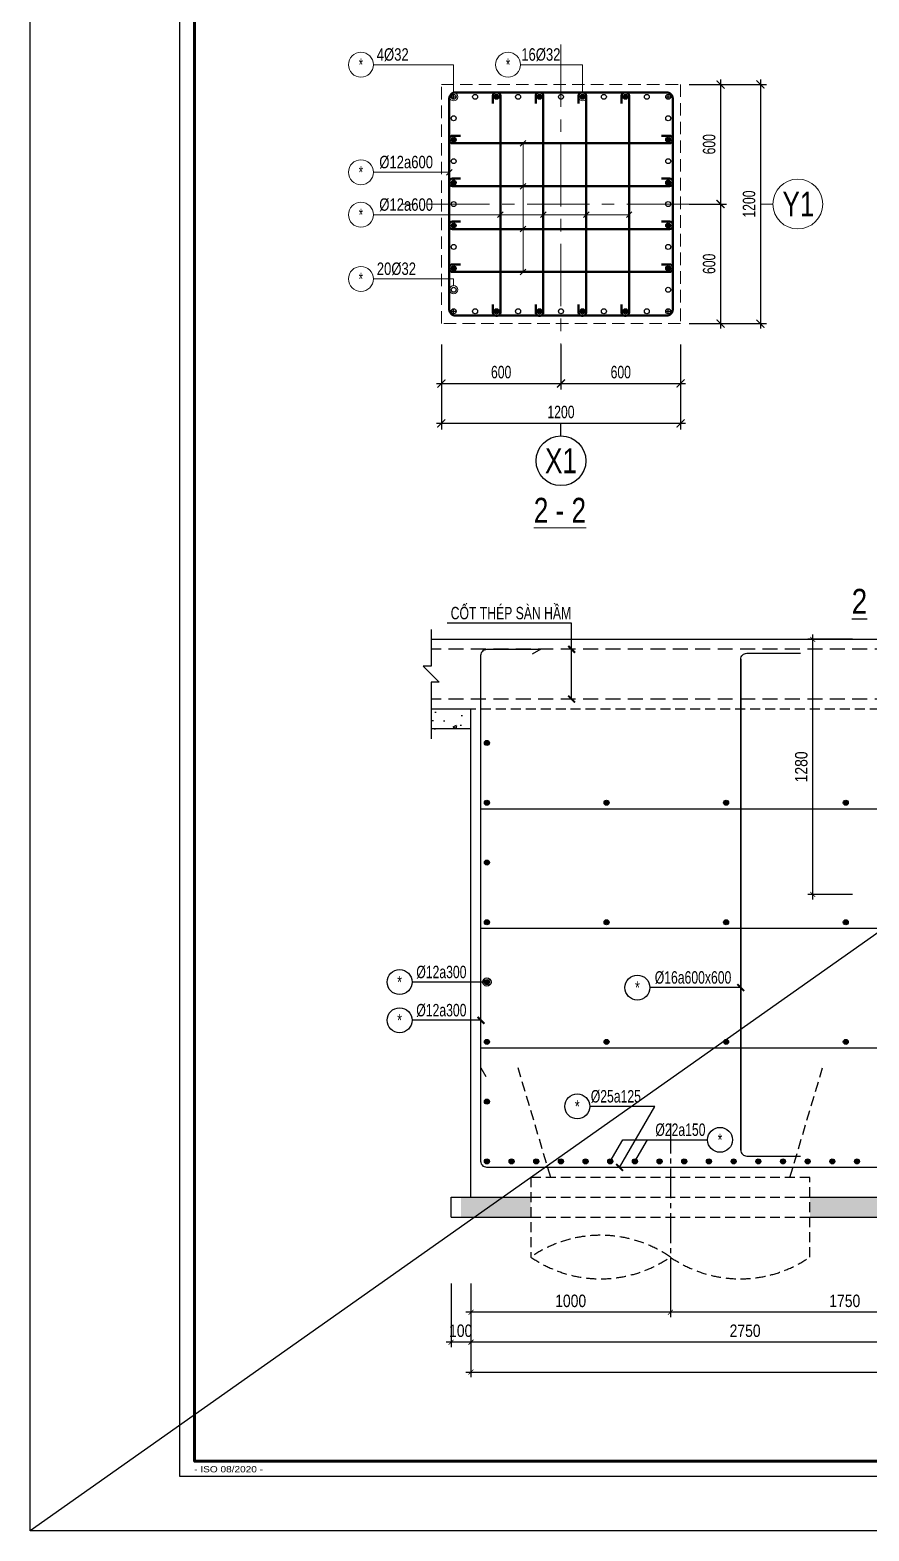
# Model space of a CAD drawing. Extents: x 71 to 2424299, y -14 to 1061502.
# Drawn here: x 1109180 to 1113387, y 521457 to 528990 of the extents above; entities that cross this region are included whole.
import ezdxf
from ezdxf.enums import TextEntityAlignment as Align

# ---------------------------------------------------------------- set-up
doc = ezdxf.new("R2010")
doc.units = 0
doc.header["$LTSCALE"] = 1000
doc.header["$MEASUREMENT"] = 0
doc.header["$PDMODE"] = 3
for name, pattern in [('CENTER', [2, 1.25, -0.25, 0.25, -0.25]), ('CENTER2', [1.125, 0.75, -0.125, 0.125, -0.125]), ('HIDDEN', [0.375, 0.25, -0.125])]:
    doc.linetypes.add(name, pattern=pattern)
doc.layers.get('0').update_dxf_attribs({"linetype": 'CONTINUOUS'})
doc.layers.get('Defpoints').update_dxf_attribs({"linetype": 'CONTINUOUS'})
for name, color, linetype in [('CDC -TEXT KHUNG', 7, 'CONTINUOUS'), ('CDC-KHUNGTEN', 7, 'CONTINUOUS'), ('CDC.01.AXIS', 160, 'CENTER2'), ('CDC.02.DIM', 1, 'CONTINUOUS'), ('CDC.03.BORDER', 3, 'CONTINUOUS'), ('CDC.04.HIDDEN', 8, 'HIDDEN'), ('CDC.05.STEEL', 4, 'CONTINUOUS'), ('CDC.06.TEXT', 2, 'CONTINUOUS'), ('CDC.10.HATCH', 9, 'CONTINUOUS'), ('CDC.11.NOTE', 8, 'CONTINUOUS'), ('CDC.12.PILE', 7, 'CONTINUOUS'), ('CDC.14.STEELNUM', 9, 'CONTINUOUS'), ('KCS_STEEL_SNODE', 6, 'CONTINUOUS'), ('STEEL_NODE', 6, 'CONTINUOUS')]:
    doc.layers.add(name, color=color, linetype=linetype)
for name, color, linetype, lineweight in [('CDC_01.AXIS', 160, 'CENTER2', 13), ('CDC_02.DIM', 1, 'CONTINUOUS', 18), ('CDC_04.HIDDEN', 8, 'HIDDEN', 15), ('CDC_05.STEEL', 4, 'CONTINUOUS', 50), ('CDC_06.TEXT', 2, 'CONTINUOUS', 18), ('CDC_11.NOTE', 8, 'CONTINUOUS', 18), ('CDC_14.STEELNUM', 9, 'CONTINUOUS', 18)]:
    doc.layers.add(name, color=color, linetype=linetype, lineweight=lineweight)
doc.layers.add('KCS_Plotter', color=11, linetype='CONTINUOUS', plot=False)
doc.styles.add('ARIAL', font='arial.ttf', dxfattribs={"width": 0.8})
doc.styles.add('BIGTEXT', font='arial.ttf', dxfattribs={"width": 0.8})
doc.styles.add('KC_BIGTEXT', font='arial.ttf', dxfattribs={"width": 0.7})
doc.styles.add('KC_SMTEXT', font='arial.ttf', dxfattribs={"width": 0.7})
doc.styles.add('KCS_BIGTEXT', font='arial.ttf', dxfattribs={"width": 0.75})
doc.styles.add('KCS_SMTEXT', font='arial.ttf', dxfattribs={"width": 0.7})
doc.styles.add('KT CDC', font='arial.ttf', dxfattribs={"width": 0.85, "height": 200})
doc.dimstyles.new('25', dxfattribs={"dimscale": 25, "dimtxt": 2.5, "dimasz": 1, "dimexe": 1, "dimexo": 0, "dimgap": 1, "dimtad": 1, "dimdec": 0, "dimdsep": 46, "dimtxsty": 'ARIAL', "dimblk": 'ARCHTICK', "dimcen": 1, "dimdle": 1, "dimclrd": 256, "dimclre": 256, "dimclrt": 2, "dimadec": 0, "dimazin": 0, "dimtfac": 0.00072, "dimtdec": 0, "dimtix": 1, "dimtmove": 2, "dimatfit": 3, "dimldrblk": 'ARCHTICK', "dimfxl": 1, "dimtolj": 1, "dimarcsym": 0})
doc.dimstyles.new('KCS_DIM25', dxfattribs={"dimscale": 25, "dimtxt": 2.5, "dimasz": 1.6, "dimexe": 1.2, "dimexo": 0, "dimgap": 1, "dimtad": 1, "dimdec": 0, "dimzin": 0, "dimdsep": 46, "dimtxsty": 'KCS_SMTEXT', "dimblk": 'ARCHTICK', "dimcen": 0, "dimdle": 1, "dimclrd": 256, "dimclre": 256, "dimclrt": 2, "dimadec": 0, "dimazin": 0, "dimtfac": 1, "dimtdec": 0, "dimtix": 1, "dimtmove": 2, "dimatfit": 3, "dimfxl": 1, "dimtolj": 1, "dimtzin": 0, "dimarcsym": 0})

# ---------------------------------------------------------------- blocks, each defined once
blk = doc.blocks.new('_ArchTick')
at = {"color": 0, "linetype": 'ByBlock', "const_width": 0.15}
blk.add_lwpolyline([(-0.5, -0.5), (0.5, 0.5)], dxfattribs=at)
blk = doc.blocks.new('*D113')
at = {"layer": 'CDC.02.DIM', "lineweight": -2, "transparency": 16777216}
for p, q in [((1111391.2, 522699.5), (1111391.2, 522379.7)), ((1114141.2, 522699.5), (1114141.2, 522379.7)), ((1114166.2, 522404.7), (1111366.2, 522404.7))]:
    blk.add_line(p, q, dxfattribs=at)
at = {"layer": 'Defpoints', "color": 0, "transparency": 16777216}
for p in [(1111391.2, 522699.5), (1114141.2, 522699.5), (1111391.2, 522404.7)]:
    blk.add_point(p, dxfattribs=at)
at = {"layer": 'CDC.02.DIM', "lineweight": -2, "transparency": 16777216, "xscale": 25, "yscale": 25, "zscale": 25, "rotation": 180}
blk.add_blockref('_ArchTick', (1111391.2, 522404.7), dxfattribs=at)
at = {"layer": 'CDC.02.DIM', "lineweight": -2, "transparency": 16777216, "xscale": 25, "yscale": 25, "zscale": 25}
blk.add_blockref('_ArchTick', (1114141.2, 522404.7), dxfattribs=at)
at = {"layer": 'CDC.02.DIM', "color": 2, "transparency": 16777216, "insert": (1112766.2, 522461.6), "char_height": 62.5, "attachment_point": 5, "style": 'ARIAL'}
blk.add_mtext('\\A1;2750', dxfattribs=at)
blk = doc.blocks.new('*D114')
at = {"layer": 'CDC.02.DIM', "lineweight": -2, "transparency": 16777216}
for p, q in [((1111291.2, 522699.5), (1111291.2, 522379.7)), ((1111391.2, 522699.5), (1111391.2, 522379.7)), ((1111416.2, 522404.7), (1111266.2, 522404.7))]:
    blk.add_line(p, q, dxfattribs=at)
at = {"layer": 'Defpoints', "color": 0, "transparency": 16777216}
for p in [(1111291.2, 522699.5), (1111391.2, 522699.5), (1111291.2, 522404.7)]:
    blk.add_point(p, dxfattribs=at)
at = {"layer": 'CDC.02.DIM', "lineweight": -2, "transparency": 16777216, "xscale": 25, "yscale": 25, "zscale": 25, "rotation": 180}
blk.add_blockref('_ArchTick', (1111291.2, 522404.7), dxfattribs=at)
at = {"layer": 'CDC.02.DIM', "lineweight": -2, "transparency": 16777216, "xscale": 25, "yscale": 25, "zscale": 25}
blk.add_blockref('_ArchTick', (1111391.2, 522404.7), dxfattribs=at)
at = {"layer": 'CDC.02.DIM', "color": 2, "transparency": 16777216, "insert": (1111339.7, 522461.6), "char_height": 62.5, "attachment_point": 5, "style": 'ARIAL'}
blk.add_mtext('\\A1;100', dxfattribs=at)
blk = doc.blocks.new('*D117')
at = {"layer": 'CDC.02.DIM', "lineweight": -2, "transparency": 16777216}
for p, q in [((1111391.2, 522699.5), (1111391.2, 522229.7)), ((1116891.2, 522699.5), (1116891.2, 522229.7)), ((1111366.2, 522254.7), (1116916.2, 522254.7))]:
    blk.add_line(p, q, dxfattribs=at)
at = {"layer": 'Defpoints', "color": 0, "transparency": 16777216}
for p in [(1111391.2, 522699.5), (1116891.2, 522699.5), (1116891.2, 522254.7)]:
    blk.add_point(p, dxfattribs=at)
at = {"layer": 'CDC.02.DIM', "lineweight": -2, "transparency": 16777216, "xscale": 25, "yscale": 25, "zscale": 25, "rotation": 180}
blk.add_blockref('_ArchTick', (1111391.2, 522254.7), dxfattribs=at)
at = {"layer": 'CDC.02.DIM', "lineweight": -2, "transparency": 16777216, "xscale": 25, "yscale": 25, "zscale": 25}
blk.add_blockref('_ArchTick', (1116891.2, 522254.7), dxfattribs=at)
at = {"layer": 'CDC.02.DIM', "color": 2, "transparency": 16777216, "insert": (1114141.2, 522311.6), "char_height": 62.5, "attachment_point": 5, "style": 'ARIAL'}
blk.add_mtext('\\A1;5500', dxfattribs=at)
blk = doc.blocks.new('*D118')
at = {"layer": 'CDC.02.DIM', "lineweight": -2, "transparency": 16777216}
for p, q in [((1112391.2, 522699.5), (1112391.2, 522529.7)), ((1114141.2, 522699.5), (1114141.2, 522529.7)), ((1114166.2, 522554.7), (1112366.2, 522554.7))]:
    blk.add_line(p, q, dxfattribs=at)
at = {"layer": 'Defpoints', "color": 0, "transparency": 16777216}
for p in [(1112391.2, 522699.5), (1114141.2, 522699.5), (1112391.2, 522554.7)]:
    blk.add_point(p, dxfattribs=at)
at = {"layer": 'CDC.02.DIM', "lineweight": -2, "transparency": 16777216, "xscale": 25, "yscale": 25, "zscale": 25, "rotation": 180}
blk.add_blockref('_ArchTick', (1112391.2, 522554.7), dxfattribs=at)
at = {"layer": 'CDC.02.DIM', "lineweight": -2, "transparency": 16777216, "xscale": 25, "yscale": 25, "zscale": 25}
blk.add_blockref('_ArchTick', (1114141.2, 522554.7), dxfattribs=at)
at = {"layer": 'CDC.02.DIM', "color": 2, "transparency": 16777216, "insert": (1113266.2, 522611.6), "char_height": 62.5, "attachment_point": 5, "style": 'ARIAL'}
blk.add_mtext('\\A1;1750', dxfattribs=at)
blk = doc.blocks.new('C1400T')
at = {"layer": 'CDC.01.AXIS', "ltscale": 0.2}
blk.add_line((0, 270.1), (0, -574.3), dxfattribs=at)
at = {"layer": 'CDC.04.HIDDEN', "ltscale": 0.2}
for p, q in [((-600, 0), (-763.4, 550)), ((600, 0), (763.4, 550))]:
    blk.add_line(p, q, dxfattribs=at)
blk.add_lwpolyline([(700, -400), (700, 0), (-700, 0), (-700, -400)], dxfattribs=at)
blk.add_lwpolyline([(700, -400, -0.311974), (0, -400, 0.311974), (-700, -400, 0.311974), (0, -400, 0.36397)], format="xyb", dxfattribs=at)
blk = doc.blocks.new('*D189')
at = {"layer": 'CDC.02.DIM', "lineweight": -2, "transparency": 16777216}
for p, q in [((1113305.2, 525931.8), (1113080.2, 525931.8)), ((1113105.2, 524626.8), (1113105.2, 525956.8)), ((1113305.2, 524651.8), (1113080.2, 524651.8))]:
    blk.add_line(p, q, dxfattribs=at)
at = {"layer": 'Defpoints', "color": 0, "transparency": 16777216}
for p in [(1113105.2, 525931.8), (1113305.2, 525931.8), (1113305.2, 524651.8)]:
    blk.add_point(p, dxfattribs=at)
at = {"layer": 'CDC.02.DIM', "lineweight": -2, "transparency": 16777216, "xscale": 25, "yscale": 25, "zscale": 25}
for p, rotation in [((1113105.2, 525931.8), 90), ((1113105.2, 524651.8), 270)]:
    blk.add_blockref('_ArchTick', p, dxfattribs=dict(at, rotation=rotation))
at = {"layer": 'CDC.02.DIM', "color": 2, "transparency": 16777216, "insert": (1113048.2, 525291.8), "char_height": 62.5, "attachment_point": 5, "rotation": 90, "style": 'ARIAL'}
blk.add_mtext('\\A1;1280', dxfattribs=at)
blk = doc.blocks.new('*D217')
at = {"layer": 'CDC.02.DIM', "lineweight": -2, "transparency": 16777216}
for p, q in [((1111391.2, 522699.5), (1111391.2, 522529.7)), ((1112391.2, 522699.5), (1112391.2, 522529.7)), ((1112416.2, 522554.7), (1111366.2, 522554.7))]:
    blk.add_line(p, q, dxfattribs=at)
at = {"layer": 'Defpoints', "color": 0, "transparency": 16777216}
for p in [(1111391.2, 522699.5), (1112391.2, 522699.5), (1111391.2, 522554.7)]:
    blk.add_point(p, dxfattribs=at)
at = {"layer": 'CDC.02.DIM', "lineweight": -2, "transparency": 16777216, "xscale": 25, "yscale": 25, "zscale": 25, "rotation": 180}
blk.add_blockref('_ArchTick', (1111391.2, 522554.7), dxfattribs=at)
at = {"layer": 'CDC.02.DIM', "lineweight": -2, "transparency": 16777216, "xscale": 25, "yscale": 25, "zscale": 25}
blk.add_blockref('_ArchTick', (1112391.2, 522554.7), dxfattribs=at)
at = {"layer": 'CDC.02.DIM', "color": 2, "transparency": 16777216, "insert": (1111891.2, 522611.6), "char_height": 62.5, "attachment_point": 5, "style": 'ARIAL'}
blk.add_mtext('\\A1;1000', dxfattribs=at)
blk = doc.blocks.new('*D2106')
at = {"layer": 'CDC_02.DIM', "color": 1, "lineweight": -2, "transparency": 16777216}
for p, q in [((1112484.9, 528716.2), (1112673, 528716.2)), ((1112643, 528741.2), (1112643, 528091.2)), ((1112484.9, 528116.2), (1112673, 528116.2))]:
    blk.add_line(p, q, dxfattribs=at)
at = {"layer": 'Defpoints', "color": 0, "transparency": 16777216}
for p in [(1112484.9, 528716.2), (1112484.9, 528116.2), (1112643, 528116.2)]:
    blk.add_point(p, dxfattribs=at)
at = {"layer": 'CDC_02.DIM', "color": 1, "lineweight": -2, "transparency": 16777216, "xscale": 40, "yscale": 40, "zscale": 40}
for p, rotation in [((1112643, 528716.2), 90), ((1112643, 528116.2), 270)]:
    blk.add_blockref('_ArchTick', p, dxfattribs=dict(at, rotation=rotation))
at = {"layer": 'CDC_02.DIM', "color": 2, "transparency": 16777216, "insert": (1112586.1, 528416.2), "char_height": 62.5, "attachment_point": 5, "rotation": 90, "style": 'KCS_SMTEXT'}
blk.add_mtext('\\A1;600', dxfattribs=at)
blk = doc.blocks.new('*D2107')
at = {"layer": 'CDC_02.DIM', "color": 1, "lineweight": -2, "transparency": 16777216}
for p, q in [((1112484.9, 528716.2), (1112873, 528716.2)), ((1112843, 528741.2), (1112843, 527491.2)), ((1112484.9, 527516.2), (1112873, 527516.2))]:
    blk.add_line(p, q, dxfattribs=at)
at = {"layer": 'Defpoints', "color": 0, "transparency": 16777216}
for p in [(1112484.9, 528716.2), (1112484.9, 527516.2), (1112843, 527516.2)]:
    blk.add_point(p, dxfattribs=at)
at = {"layer": 'CDC_02.DIM', "color": 1, "lineweight": -2, "transparency": 16777216, "xscale": 40, "yscale": 40, "zscale": 40}
for p, rotation in [((1112843, 528716.2), 90), ((1112843, 527516.2), 270)]:
    blk.add_blockref('_ArchTick', p, dxfattribs=dict(at, rotation=rotation))
at = {"layer": 'CDC_02.DIM', "color": 2, "transparency": 16777216, "insert": (1112786.1, 528116.2), "char_height": 62.5, "attachment_point": 5, "rotation": 90, "style": 'KCS_SMTEXT'}
blk.add_mtext('\\A1;1200', dxfattribs=at)
blk = doc.blocks.new('*D2108')
at = {"layer": 'CDC_02.DIM', "color": 1, "lineweight": -2, "transparency": 16777216}
for p, q in [((1112484.9, 528116.2), (1112673, 528116.2)), ((1112643, 528141.2), (1112643, 527491.2)), ((1112484.9, 527516.2), (1112673, 527516.2))]:
    blk.add_line(p, q, dxfattribs=at)
at = {"layer": 'Defpoints', "color": 0, "transparency": 16777216}
for p in [(1112484.9, 528116.2), (1112484.9, 527516.2), (1112643, 527516.2)]:
    blk.add_point(p, dxfattribs=at)
at = {"layer": 'CDC_02.DIM', "color": 1, "lineweight": -2, "transparency": 16777216, "xscale": 40, "yscale": 40, "zscale": 40}
for p, rotation in [((1112643, 528116.2), 90), ((1112643, 527516.2), 270)]:
    blk.add_blockref('_ArchTick', p, dxfattribs=dict(at, rotation=rotation))
at = {"layer": 'CDC_02.DIM', "color": 2, "transparency": 16777216, "insert": (1112586.1, 527816.2), "char_height": 62.5, "attachment_point": 5, "rotation": 90, "style": 'KCS_SMTEXT'}
blk.add_mtext('\\A1;600', dxfattribs=at)
blk = doc.blocks.new('*D2109')
at = {"layer": 'CDC_02.DIM', "color": 1, "lineweight": -2, "transparency": 16777216}
for p, q in [((1111242.6, 527411.9), (1111242.6, 527185.5)), ((1111842.6, 527411.9), (1111842.6, 527185.5)), ((1111217.6, 527215.5), (1111867.6, 527215.5))]:
    blk.add_line(p, q, dxfattribs=at)
at = {"layer": 'Defpoints', "color": 0, "transparency": 16777216}
for p in [(1111242.6, 527411.9), (1111842.6, 527411.9), (1111842.6, 527215.5)]:
    blk.add_point(p, dxfattribs=at)
at = {"layer": 'CDC_02.DIM', "color": 1, "lineweight": -2, "transparency": 16777216, "xscale": 40, "yscale": 40, "zscale": 40, "rotation": 180}
blk.add_blockref('_ArchTick', (1111242.6, 527215.5), dxfattribs=at)
at = {"layer": 'CDC_02.DIM', "color": 1, "lineweight": -2, "transparency": 16777216, "xscale": 40, "yscale": 40, "zscale": 40}
blk.add_blockref('_ArchTick', (1111842.6, 527215.5), dxfattribs=at)
at = {"layer": 'CDC_02.DIM', "color": 2, "transparency": 16777216, "insert": (1111542.6, 527272.4), "char_height": 62.5, "attachment_point": 5, "style": 'KCS_SMTEXT'}
blk.add_mtext('\\A1;600', dxfattribs=at)
blk = doc.blocks.new('*D2110')
at = {"layer": 'CDC_02.DIM', "color": 1, "lineweight": -2, "transparency": 16777216}
for p, q in [((1111242.6, 527411.9), (1111242.6, 526985.5)), ((1112442.6, 527411.9), (1112442.6, 526985.5)), ((1112467.6, 527015.5), (1111217.6, 527015.5))]:
    blk.add_line(p, q, dxfattribs=at)
at = {"layer": 'Defpoints', "color": 0, "transparency": 16777216}
for p in [(1111242.6, 527411.9), (1112442.6, 527411.9), (1111242.6, 527015.5)]:
    blk.add_point(p, dxfattribs=at)
at = {"layer": 'CDC_02.DIM', "color": 1, "lineweight": -2, "transparency": 16777216, "xscale": 40, "yscale": 40, "zscale": 40, "rotation": 180}
blk.add_blockref('_ArchTick', (1111242.6, 527015.5), dxfattribs=at)
at = {"layer": 'CDC_02.DIM', "color": 1, "lineweight": -2, "transparency": 16777216, "xscale": 40, "yscale": 40, "zscale": 40}
blk.add_blockref('_ArchTick', (1112442.6, 527015.5), dxfattribs=at)
at = {"layer": 'CDC_02.DIM', "color": 2, "transparency": 16777216, "insert": (1111842.6, 527072.4), "char_height": 62.5, "attachment_point": 5, "style": 'KCS_SMTEXT'}
blk.add_mtext('\\A1;1200', dxfattribs=at)
blk = doc.blocks.new('KC_SNODE_2')
at = {"layer": 'KCS_STEEL_SNODE', "color": 3}
blk.add_circle((0, 0), 12.5, dxfattribs=at)
blk = doc.blocks.new('_Axis name')
at = {"layer": 'CDC.02.DIM'}
blk.add_line((0, 2.5), (0, 0), dxfattribs=at)
blk.add_circle((0, 7.5), 5, dxfattribs=at)
at = {"layer": 'CDC.02.DIM', "color": 4, "style": 'BIGTEXT', "width": 0.75}
blk.add_attdef('.', text='', height=5, dxfattribs=at).set_placement((0, 7.5), align=Align.MIDDLE)
blk = doc.blocks.new('*D2111')
at = {"layer": 'CDC_02.DIM', "color": 1, "lineweight": -2, "transparency": 16777216}
for p, q in [((1111842.6, 527411.9), (1111842.6, 527185.5)), ((1112442.6, 527411.9), (1112442.6, 527185.5)), ((1111817.6, 527215.5), (1112467.6, 527215.5))]:
    blk.add_line(p, q, dxfattribs=at)
at = {"layer": 'Defpoints', "color": 0, "transparency": 16777216}
for p in [(1111842.6, 527411.9), (1112442.6, 527411.9), (1112442.6, 527215.5)]:
    blk.add_point(p, dxfattribs=at)
at = {"layer": 'CDC_02.DIM', "color": 1, "lineweight": -2, "transparency": 16777216, "xscale": 40, "yscale": 40, "zscale": 40, "rotation": 180}
blk.add_blockref('_ArchTick', (1111842.6, 527215.5), dxfattribs=at)
at = {"layer": 'CDC_02.DIM', "color": 1, "lineweight": -2, "transparency": 16777216, "xscale": 40, "yscale": 40, "zscale": 40}
blk.add_blockref('_ArchTick', (1112442.6, 527215.5), dxfattribs=at)
at = {"layer": 'CDC_02.DIM', "color": 2, "transparency": 16777216, "insert": (1112142.6, 527272.4), "char_height": 62.5, "attachment_point": 5, "style": 'KCS_SMTEXT'}
blk.add_mtext('\\A1;600', dxfattribs=at)
blk = doc.blocks.new('KC_SNODE')
at = {"layer": 'KCS_STEEL_SNODE'}
blk.add_hatch(color=256, dxfattribs=at).paths.add_polyline_path([(12.5, 0, 1), (-12.5, 0, 1)])
blk.add_circle((0, 0), 12.5, dxfattribs=at)
blk = doc.blocks.new('KHUNG TEN')
at = {"layer": 'CDC-KHUNGTEN', "color": 8}
blk.add_lwpolyline([(75096, 1100), (83000, 1100), (83000, 58300), (3000, 58300), (3000, 1100), (75096, 1100)], dxfattribs=at)
at = {"layer": 'CDC-KHUNGTEN', "color": 255, "lineweight": 60}
blk.add_lwpolyline([(74900, 1400), (74900, 58000), (3300, 58000), (3300, 1400), (74900, 1400)], close=True, dxfattribs=at)
at = {"layer": 'Defpoints', "color": 1, "ltscale": 0.2}
blk.add_lwpolyline([(0, 0), (0, 59400), (84100, 59400), (84100, 0), (0, 0)], close=True, dxfattribs=at)
at = {"layer": 'CDC -TEXT KHUNG', "color": 6, "style": 'KT CDC', "width": 1.15}
blk.add_text('- ISO 08/2020 -', height=125.69, dxfattribs=at).set_placement((3294, 1177))

msp = doc.modelspace()

# ---------------------------------------------------------------- hatches: boundary and pattern name
at = {"layer": 'CDC.10.HATCH'}
h = msp.add_hatch(dxfattribs=at)
h.set_pattern_fill('AR-CONC', color=256, scale=25, style=0)
h.set_pattern_definition([(50, (-45332.32, 14825.6), (179.315046, -15.688034), [18.75, -206.25]), (355, (-45332.32, 14825.6), (-34.687833, 188.048033), [15, -165]), (100.4514, (-45317.38, 14824.3), (144.627345, 172.359886), [15.935047, -175.285528]), (46.1842, (-45332.32, 14875.6), (266.810262, -41.379754), [28.125, -309.375]), (96.6356, (-45310.08, 14872.15), (233.665676, 243.52947), [23.90257, -262.92825]), (351.1842, (-45332.32, 14875.6), (233.665486, 243.52965), [22.5, -247.5]), (21, (-45307.32, 14863.1), (149.226763, -100.654723), [18.75, -206.25]), (326, (-45307.32, 14863.1), (60.828833, 181.28751), [15, -165]), (71.4514, (-45294.88, 14854.71), (210.055657, 80.632624), [15.935047, -175.285528]), (37.5, (-45332.32, 14825.6), (3.0399638, 83.2234635), [0, -163, 0, -167.5, 0, -165.625]), (7.5, (-45332.32, 14825.6), (65.7673844, 98.602928), [0, -95.5, 0, -159.25, 0, -63.125]), (327.5, (-45388.07, 14825.6), (133.455609, -5.638718), [0, -62.5, 0, -195, 0, -258.75]), (317.5, (-45413.07, 14825.6), (145.796542, 25.026246), [0, -81.25, 0, -129.5, 0, -183.75])])
h.paths.add_polyline_path([(1111391.15, 525581.8), (1111191.15, 525581.8), (1111191.15, 525481.8), (1111391.15, 525481.8)])
h = msp.add_hatch(dxfattribs=at)
h.set_pattern_fill('AR-CONC', color=256, scale=25, style=0)
h.set_pattern_definition([(50, (13701.68, -7358), (179.315046, -15.688034), [18.75, -206.25]), (355, (13701.68, -7358), (-34.687833, 188.048033), [15, -165]), (100.4514, (13716.62, -7359.31), (144.627345, 172.359886), [15.935047, -175.285528]), (46.1842, (13701.68, -7308), (266.810262, -41.379754), [28.125, -309.375]), (96.6356, (13723.91, -7311.45), (233.665676, 243.52947), [23.90257, -262.92825]), (351.1842, (13701.68, -7308), (233.665486, 243.52965), [22.5, -247.5]), (21, (13726.68, -7320.5), (149.226763, -100.654723), [18.75, -206.25]), (326, (13726.68, -7320.5), (60.828833, 181.28751), [15, -165]), (71.4514, (13739.12, -7328.9), (210.055657, 80.632624), [15.935047, -175.285528]), (37.5, (13701.68, -7358.004), (3.0399638, 83.2234635), [0, -163, 0, -167.5, 0, -165.625]), (7.5, (13701.68, -7358), (65.7673844, 98.602928), [0, -95.5, 0, -159.25, 0, -63.125]), (327.5, (13645.93, -7358.004), (133.455609, -5.638718), [0, -62.5, 0, -195, 0, -258.75]), (317.5, (13620.93, -7358), (145.796542, 25.026246), [0, -81.25, 0, -129.5, 0, -183.75])])
h.paths.add_polyline_path([(1114655.98, 523131.8), (1113091.16, 523131.8), (1113091.16, 523031.8), (1114598.24, 523031.8)])
h.paths.add_polyline_path([(1114721.83, 523131.8), (1114655.98, 523131.8), (1114598.24, 523031.8), (1114664.1, 523031.8)])
h.paths.add_polyline_path([(1114779.73, 523131.8), (1114721.83, 523131.8), (1114664.1, 523031.8), (1114721.99, 523031.8)])
h.paths.add_polyline_path([(1115191.14, 523131.8), (1114779.73, 523131.8), (1114721.99, 523031.8), (1115191.14, 523031.8)])
h.paths.add_polyline_path([(1111341.15, 523131.8), (1111341.15, 523031.8), (1111691.16, 523031.8), (1111691.16, 523131.8)])
h.paths.add_polyline_path([(1116941.15, 523031.8), (1116941.15, 523131.8), (1116591.14, 523131.8), (1116591.14, 523031.8)])

# ---------------------------------------------------------------- linework, layer by layer
at = {"layer": 'CDC.03.BORDER'}
for p, q in [((1111638.29, 528406.83), (1111666.42, 528434.95)), ((1111268.57, 528261.66), (1111296.69, 528289.79)), ((1111638.29, 528191.62), (1111666.42, 528219.75)), ((1111524.56, 528048.28), (1111552.68, 528076.41)), ((1111739.86, 528048.28), (1111767.99, 528076.41)), ((1111955.17, 528048.28), (1111983.29, 528076.41)), ((1112170.48, 528048.28), (1112198.6, 528076.41)), ((1111638.29, 527976.42), (1111666.42, 528004.55)), ((1111638.29, 527761.22), (1111666.42, 527789.34)), ((1111191.15, 525931.8), (1113541.15, 525931.8)), ((1111391.15, 523131.8), (1111391.15, 525581.8))]:
    msp.add_line(p, q, dxfattribs=at)
at = {"layer": 'CDC.04.HIDDEN', "ltscale": 0.2}
for p, q in [((1113891.15, 525581.8), (1111391.15, 525581.8)), ((1111691.16, 523131.8), (1113091.16, 523131.8)), ((1111691.16, 523031.8), (1113091.16, 523031.8))]:
    msp.add_line(p, q, dxfattribs=at)
at = {"layer": 'CDC.05.STEEL', "linetype": 'HIDDEN', "ltscale": 0.3}
for p, q in [((1117091.15, 525881.8), (1111191.15, 525881.8)), ((1117091.15, 525631.8), (1111191.15, 525631.8))]:
    msp.add_line(p, q, dxfattribs=at)
at = {"layer": 'CDC.05.STEEL', "ltscale": 0.3}
for p, q in [((1111741.15, 525881.8), (1111697.85, 525856.8)), ((1111441.15, 525081.8), (1116841.15, 525081.8)), ((1111441.15, 524481.8), (1116841.15, 524481.8)), ((1111441.15, 523881.8), (1116841.15, 523881.8)), ((1111441.15, 523781.8), (1111466.15, 523738.5))]:
    msp.add_line(p, q, dxfattribs=at)
for points in [[(1111441.15, 523311.8), (1111441.15, 525851.8, -0.4142136), (1111471.15, 525881.8), (1111741.15, 525881.8)], [(1112744.4, 523368.8), (1112744.4, 525831.8, -0.4142136), (1112774.4, 525861.8), (1113044.4, 525861.8)], [(1112744.4, 525831.8), (1112744.4, 523368.8, 0.4142136), (1112774.4, 523338.8), (1113044.4, 523338.8)], [(1116841.15, 523781.8), (1116841.15, 523311.8, -0.4142136), (1116811.15, 523281.8), (1111471.15, 523281.8, -0.4142136), (1111441.15, 523311.8), (1111441.15, 523781.8)]]:
    msp.add_lwpolyline(points, format="xyb", dxfattribs=at)
at = {"layer": 'CDC.05.STEEL', "const_width": 12.3}
for points in [[(1111471.15, 525417.96, 1), (1111471.15, 525405.65, 1)], [(1111471.15, 525117.96, 1), (1111471.15, 525105.65, 1)], [(1112071.15, 525117.96, 1), (1112071.15, 525105.65, 1)], [(1112671.15, 525117.96, 1), (1112671.15, 525105.65, 1)], [(1113271.15, 525117.96, 1), (1113271.15, 525105.65, 1)], [(1111471.15, 524817.96, 1), (1111471.15, 524805.65, 1)], [(1111471.15, 524517.96, 1), (1111471.15, 524505.65, 1)], [(1112071.15, 524517.96, 1), (1112071.15, 524505.65, 1)], [(1112671.15, 524517.96, 1), (1112671.15, 524505.65, 1)], [(1113271.15, 524517.96, 1), (1113271.15, 524505.65, 1)], [(1111471.15, 524217.96, 1), (1111471.15, 524205.65, 1)], [(1111471.15, 523917.96, 1), (1111471.15, 523905.65, 1)], [(1112071.15, 523917.96, 1), (1112071.15, 523905.65, 1)], [(1112671.15, 523917.96, 1), (1112671.15, 523905.65, 1)], [(1113271.15, 523917.96, 1), (1113271.15, 523905.65, 1)], [(1111471.15, 523617.96, 1), (1111471.15, 523605.65, 1)], [(1111471.15, 523317.96, 1), (1111471.15, 523305.65, 1)], [(1111594.9, 523317.96, 1), (1111594.9, 523305.65, 1)], [(1111718.65, 523317.96, 1), (1111718.65, 523305.65, 1)], [(1111842.4, 523317.96, 1), (1111842.4, 523305.65, 1)], [(1111966.15, 523317.96, 1), (1111966.15, 523305.65, 1)], [(1112089.9, 523317.96, 1), (1112089.9, 523305.65, 1)], [(1112213.65, 523317.96, 1), (1112213.65, 523305.65, 1)], [(1112337.4, 523317.96, 1), (1112337.4, 523305.65, 1)], [(1112461.15, 523317.96, 1), (1112461.15, 523305.65, 1)], [(1112584.9, 523317.96, 1), (1112584.9, 523305.65, 1)], [(1112708.65, 523317.96, 1), (1112708.65, 523305.65, 1)], [(1112832.4, 523317.96, 1), (1112832.4, 523305.65, 1)], [(1112956.15, 523317.96, 1), (1112956.15, 523305.65, 1)], [(1113079.9, 523317.96, 1), (1113079.9, 523305.65, 1)], [(1113203.65, 523317.96, 1), (1113203.65, 523305.65, 1)], [(1113327.4, 523317.96, 1), (1113327.4, 523305.65, 1)]]:
    msp.add_lwpolyline(points, format="xyb", close=True, dxfattribs=at)
at = {"layer": 'CDC.05.STEEL'}
for centre in [(1111471.15, 525411.8), (1111471.15, 525111.8), (1112071.15, 525111.8), (1112671.15, 525111.8), (1113271.15, 525111.8), (1111471.15, 524811.8), (1111471.15, 524511.8), (1112071.15, 524511.8), (1112671.15, 524511.8), (1113271.15, 524511.8), (1111471.15, 524211.8), (1111471.15, 523911.8), (1112071.15, 523911.8), (1112671.15, 523911.8), (1113271.15, 523911.8), (1111471.15, 523611.8), (1111471.15, 523311.8), (1111594.9, 523311.8), (1111718.65, 523311.8), (1111842.4, 523311.8), (1111966.15, 523311.8), (1112089.9, 523311.8), (1112213.65, 523311.8), (1112337.4, 523311.8), (1112461.15, 523311.8), (1112584.9, 523311.8), (1112708.65, 523311.8), (1112832.4, 523311.8), (1112956.15, 523311.8), (1113079.9, 523311.8), (1113203.65, 523311.8), (1113327.4, 523311.8)]:
    msp.add_circle(centre, 12.53, dxfattribs=at)
at = {"layer": 'CDC.11.NOTE'}
for p, q in [((1111391.15, 525581.8), (1111191.15, 525581.8)), ((1111391.15, 525481.8), (1111191.15, 525481.8)), ((1111471.15, 524211.8), (1111095.65, 524211.8)), ((1112744.4, 524184.31), (1112288.58, 524184.31)), ((1111441.15, 524020.1), (1111095.65, 524020.1)), ((1111291.15, 523131.8), (1111691.16, 523131.8)), ((1111291.15, 523031.8), (1111291.15, 523131.8)), ((1113091.16, 523131.8), (1115191.14, 523131.8)), ((1111291.15, 523031.8), (1111691.16, 523031.8)), ((1113091.16, 523031.8), (1115191.14, 523031.8))]:
    msp.add_line(p, q, dxfattribs=at)
for points in [[(1111895.86, 525631.8), (1111895.86, 526012.7), (1111272.23, 526012.7)], [(1111191.15, 525981.8), (1111191.15, 525796.8), (1111151.15, 525796.8), (1111231.15, 525716.8), (1111191.15, 525716.8), (1111191.15, 525431.8)], [(1112136.87, 523281.8), (1112313.6, 523587.91), (1111986.78, 523587.91)], [(1112089.9, 523311.8), (1112152.42, 523420.1), (1112577.81, 523420.1)], [(1112213.65, 523311.8), (1112276.17, 523420.1), (1112577.81, 523420.1)]]:
    msp.add_lwpolyline(points, dxfattribs=at)
at = {"layer": 'CDC.11.NOTE', "const_width": 10}
for points in [[(1111878.69, 525898.97), (1111913.02, 525864.64)], [(1111878.69, 525648.97), (1111913.02, 525614.64)], [(1112727.24, 524201.47), (1112761.56, 524167.15)], [(1111423.99, 524037.26), (1111458.31, 524002.93)], [(1112119.71, 523298.97), (1112154.03, 523264.64)]]:
    msp.add_lwpolyline(points, dxfattribs=at)
at = {"layer": 'CDC.11.NOTE'}
msp.add_circle((1111471.15, 524211.8), 20.61, dxfattribs=at)
at = {"layer": 'CDC.14.STEELNUM'}
for centre in [(1111033.15, 524211.8), (1112226.08, 524184.31), (1111033.15, 524020.1), (1111924.28, 523587.91), (1112640.31, 523420.1)]:
    msp.add_circle(centre, 62.5, dxfattribs=at)
at = {"layer": 'CDC_01.AXIS', "linetype": 'CENTER', "ltscale": 0.25}
for p, q in [((1111842.63, 528916.21), (1111842.63, 527314.86)), ((1112484.86, 528116.21), (1110994.19, 528116.21))]:
    msp.add_line(p, q, dxfattribs=at)
at = {"layer": 'CDC_02.DIM'}
msp.add_line((1112843.04, 528116.21), (1112905.54, 528116.21), dxfattribs=at)
msp.add_circle((1113030.54, 528116.21), 125, dxfattribs=at)
at = {"layer": 'CDC_04.HIDDEN', "ltscale": 0.25}
msp.add_lwpolyline([(1112442.63, 528716.21), (1112442.63, 527516.21), (1111242.63, 527516.21), (1111242.63, 528716.21)], close=True, dxfattribs=at)
at = {"layer": 'CDC_05.STEEL'}
msp.add_lwpolyline([(1111282.63, 528646.21), (1111282.63, 527586.21, 0.4142136), (1111312.63, 527556.21), (1112372.88, 527556.21, 0.4142136), (1112402.88, 527586.21), (1112402.88, 528646.21, 0.4142136), (1112372.88, 528676.21), (1111312.63, 528676.21, 0.4142136)], format="xyb", close=True, dxfattribs=at)
for points in [[(1111500.47, 527611.32), (1111500.47, 527571.95, 0.4142136), (1111516.72, 527555.69), (1111522.36, 527555.69, 0.4142136), (1111538.62, 527571.95), (1111538.62, 528659.95, 0.4142136), (1111522.36, 528676.21), (1111516.72, 528676.21, 0.4142136), (1111500.47, 528659.95), (1111500.47, 528620.9)], [(1111715.77, 527611.32), (1111715.77, 527571.95, 0.4142136), (1111732.03, 527555.69), (1111737.67, 527555.69, 0.4142136), (1111753.93, 527571.95), (1111753.93, 528659.95, 0.4142136), (1111737.67, 528676.21), (1111732.03, 528676.21, 0.4142136), (1111715.77, 528659.95), (1111715.77, 528620.9)], [(1111931.08, 527611.32), (1111931.08, 527571.95, 0.4142136), (1111947.33, 527555.69), (1111952.98, 527555.69, 0.4142136), (1111969.23, 527571.95), (1111969.23, 528659.95, 0.4142136), (1111952.98, 528676.21), (1111947.33, 528676.21, 0.4142136), (1111931.08, 528659.95), (1111931.08, 528620.9)], [(1112146.39, 527611.32), (1112146.39, 527571.95, 0.4142136), (1112162.64, 527555.69), (1112168.28, 527555.69, 0.4142136), (1112184.54, 527571.95), (1112184.54, 528659.95, 0.4142136), (1112168.28, 528676.21), (1112162.64, 528676.21, 0.4142136), (1112146.39, 528659.95), (1112146.39, 528620.9)], [(1111337.99, 528459.04), (1111298.62, 528459.04, 0.4142136), (1111282.37, 528442.78), (1111282.37, 528437.14, 0.4142136), (1111298.62, 528420.89), (1112386.63, 528420.89, 0.4142136), (1112402.88, 528437.14), (1112402.88, 528442.78, 0.4142136), (1112386.63, 528459.04), (1112347.58, 528459.04)], [(1111337.99, 528243.84), (1111298.62, 528243.84, 0.4142136), (1111282.37, 528227.58), (1111282.37, 528221.94, 0.4142136), (1111298.62, 528205.69), (1112386.63, 528205.69, 0.4142136), (1112402.88, 528221.94), (1112402.88, 528227.58, 0.4142136), (1112386.63, 528243.84), (1112347.58, 528243.84)], [(1111337.99, 528028.64), (1111298.62, 528028.64, 0.4142136), (1111282.37, 528012.38), (1111282.37, 528006.74, 0.4142136), (1111298.62, 527990.48), (1112386.63, 527990.48, 0.4142136), (1112402.88, 528006.74), (1112402.88, 528012.38, 0.4142136), (1112386.63, 528028.64), (1112347.58, 528028.64)], [(1111337.99, 527813.43), (1111298.62, 527813.43, 0.4142136), (1111282.37, 527797.18), (1111282.37, 527791.54, 0.4142136), (1111298.62, 527775.28), (1112386.63, 527775.28, 0.4142136), (1112402.88, 527791.54), (1112402.88, 527797.18, 0.4142136), (1112386.63, 527813.43), (1112347.58, 527813.43)]]:
    msp.add_lwpolyline(points, format="xyb", dxfattribs=at)
at = {"layer": 'CDC_11.NOTE'}
msp.add_line((1111652.36, 528420.89), (1111652.36, 527775.28), dxfattribs=at)
for points in [[(1111304.36, 528675.05), (1111304.36, 528815.54), (1110901.51, 528815.54)], [(1111951.2, 528675.05), (1111951.2, 528815.54), (1111639.49, 528815.54)], [(1111282.63, 528275.73), (1110901.51, 528275.73)], [(1112184.54, 528062.35), (1110901.51, 528062.35)], [(1111304.36, 527707.15), (1111304.36, 527740.37), (1110901.51, 527740.37)]]:
    msp.add_lwpolyline(points, dxfattribs=at)
at = {"layer": 'CDC_11.NOTE', "color": 1}
for centre in [(1111304.36, 528654.21), (1111951.2, 528654.21), (1111304.36, 527686.32)]:
    msp.add_circle(centre, 20.83, dxfattribs=at)
at = {"layer": 'CDC_14.STEELNUM'}
for centre in [(1110839.01, 528815.54), (1111576.99, 528815.54), (1110839.01, 528275.73), (1110839.01, 528062.35), (1110839.01, 527740.37)]:
    msp.add_circle(centre, 62.5, dxfattribs=at)
at = {"layer": 'KCS_Plotter'}
msp.add_line((1130204.55, 536307.16), (1109179.55, 521457.16), dxfattribs=at)
at = {"layer": 'STEEL_NODE'}
for p, q in [((1111291.86, 528654.21), (1111316.86, 528654.21)), ((1111304.36, 528641.71), (1111304.36, 528666.71)), ((1112368.39, 528654.21), (1112393.39, 528654.21)), ((1112380.89, 528641.71), (1112380.89, 528666.71)), ((1111291.86, 527578.2), (1111316.86, 527578.2)), ((1111304.36, 527565.7), (1111304.36, 527590.7)), ((1112368.39, 527578.2), (1112393.39, 527578.2)), ((1112380.89, 527565.7), (1112380.89, 527590.7))]:
    msp.add_line(p, q, dxfattribs=at)

# ---------------------------------------------------------------- block references
at = {"layer": 'CDC.06.TEXT', "xscale": 0.2499999999982123, "yscale": 0.2499999999982123, "zscale": 0.2499999999982123}
msp.add_blockref('KHUNG TEN', (1109179.55, 521457.16), dxfattribs=at)
at = {"layer": 'CDC.12.PILE'}
msp.add_blockref('C1400T', (1112391.15, 523231.8), dxfattribs=at)
at = {"layer": 'CDC_02.DIM'}
ref = msp.add_blockref('_Axis name', (1111842.63, 527015.52), dxfattribs=dict(at, xscale=25, yscale=25, zscale=25, rotation=180))
ref.add_attrib('.', 'X1', dxfattribs={"color": 4, "height": 125, "style": 'KCS_BIGTEXT', "width": 0.75}).set_placement((1111842.63, 526828.02), align=Align.MIDDLE)
at = {"layer": 'STEEL_NODE'}
for name, p in [('KC_SNODE_2', (1111304.36, 528654.21)), ('KC_SNODE_2', (1111412.02, 528654.21)), ('KC_SNODE_2', (1111519.67, 528654.21)), ('KC_SNODE', (1111519.67, 528654.21)), ('KC_SNODE_2', (1111627.32, 528654.21)), ('KC_SNODE_2', (1111734.97, 528654.21)), ('KC_SNODE', (1111734.97, 528654.21)), ('KC_SNODE_2', (1111842.63, 528654.21)), ('KC_SNODE_2', (1111950.28, 528654.21)), ('KC_SNODE', (1111950.28, 528654.21)), ('KC_SNODE_2', (1112057.93, 528654.21)), ('KC_SNODE_2', (1112165.59, 528654.21)), ('KC_SNODE', (1112165.59, 528654.21)), ('KC_SNODE_2', (1112273.24, 528654.21)), ('KC_SNODE_2', (1111304.36, 528546.61)), ('KC_SNODE_2', (1111304.36, 528439.01)), ('KC_SNODE', (1111304.36, 528439.01)), ('KC_SNODE', (1112380.89, 528439.01)), ('KC_SNODE_2', (1111304.36, 528331.41)), ('KC_SNODE_2', (1111304.36, 528223.81)), ('KC_SNODE', (1111304.36, 528223.81)), ('KC_SNODE', (1112380.89, 528223.81)), ('KC_SNODE_2', (1111304.36, 528116.21)), ('KC_SNODE_2', (1111304.36, 528008.61)), ('KC_SNODE', (1111304.36, 528008.61)), ('KC_SNODE', (1112380.89, 528008.61)), ('KC_SNODE_2', (1111304.36, 527901.01)), ('KC_SNODE_2', (1111304.36, 527793.41)), ('KC_SNODE', (1111304.36, 527793.41)), ('KC_SNODE', (1112380.89, 527793.41)), ('KC_SNODE_2', (1111304.36, 527685.8)), ('KC_SNODE', (1111519.67, 527578.2)), ('KC_SNODE', (1111734.97, 527578.2)), ('KC_SNODE', (1111950.28, 527578.2)), ('KC_SNODE', (1112165.59, 527578.2))]:
    msp.add_blockref(name, p, dxfattribs=at)
at = {"layer": 'STEEL_NODE', "rotation": 180}
for p in [(1112380.89, 528654.21), (1112380.89, 528546.61), (1112380.89, 528439.01), (1112380.89, 528331.41), (1112380.89, 528223.81), (1112380.89, 528116.21), (1112380.89, 528008.61), (1112380.89, 527901.01), (1112380.89, 527793.41), (1112380.89, 527685.8), (1111304.36, 527578.2), (1111412.02, 527578.2), (1111519.67, 527578.2), (1111627.32, 527578.2), (1111734.97, 527578.2), (1111842.63, 527578.2), (1111950.28, 527578.2), (1112057.93, 527578.2), (1112165.59, 527578.2), (1112273.24, 527578.2), (1112380.89, 527578.2)]:
    msp.add_blockref('KC_SNODE_2', p, dxfattribs=at)

# ---------------------------------------------------------------- texts
at = {"layer": 'CDC.06.TEXT', "style": 'ARIAL'}
for s, height, width, p in [('%%U2', 125, 0.8, (1113339.82, 526122.52)), ('CỐT THÉP SÀN HẦM', 62.5, 0.7, (1111591.7, 526063.47)), ('%%C12a300', 62.5, 0.7, (1111242.81, 524262.58)), ('%%C16a600x600', 62.5, 0.7, (1112505.04, 524235.08)), ('%%C12a300', 62.5, 0.7, (1111242.81, 524070.87)), ('%%C25a125', 62.5, 0.7, (1112117.83, 523638.68)), ('%%C22a150', 62.5, 0.7, (1112441.7, 523470.87))]:
    msp.add_text(s, height=height, dxfattribs=dict(at, width=width)).set_placement(p, align=Align.MIDDLE_CENTER)
at = {"layer": 'CDC.14.STEELNUM', "style": 'ARIAL', "width": 0.7}
for p in [(1111033.15, 524211.8), (1112226.08, 524184.31), (1111033.15, 524020.1), (1111924.28, 523587.91), (1112640.31, 523420.1)]:
    msp.add_text('*', height=62.5, dxfattribs=at).set_placement(p, align=Align.MIDDLE_CENTER)
at = {"layer": 'CDC_02.DIM', "color": 4, "style": 'KCS_BIGTEXT', "text_generation_flag": 6, "width": 0.75}
msp.add_attdef('Y1', text='.', height=125, rotation=180, dxfattribs=at).set_placement((1113033.47, 528116.21), align=Align.MIDDLE)
at = {"layer": 'CDC_06.TEXT', "style": 'KC_SMTEXT', "width": 0.75}
for s, p in [('4%%C32', (1110998.74, 528835.54)), ('16%%C32', (1111741.7, 528835.54)), ('%%C12a600', (1111066.05, 528295.73)), ('%%C12a600', (1111066.05, 528082.35)), ('20%%C32', (1111017.15, 527760.37))]:
    msp.add_text(s, height=62.5, dxfattribs=at).set_placement(p, align=Align.CENTER)
at = {"layer": 'CDC_06.TEXT', "color": 4, "style": 'KC_BIGTEXT', "width": 0.75}
msp.add_text('%%U2 - 2', height=125, dxfattribs=at).set_placement((1111837.4, 526516.88), align=Align.CENTER)
at = {"layer": 'CDC_14.STEELNUM', "style": 'KC_SMTEXT', "width": 0.65}
for p in [(1110839.01, 528815.54), (1111576.99, 528815.54), (1110839.01, 528275.73), (1110839.01, 528062.35), (1110839.01, 527740.37)]:
    msp.add_text('*', height=62.5, dxfattribs=at).set_placement(p, align=Align.MIDDLE_CENTER)

# ---------------------------------------------------------------- dimensions: what is measured, and where the dimension line sits
at = {"layer": 'CDC.02.DIM'}
dim = msp.add_linear_dim(base=(1113105.15, 525931.8), p1=(1113305.15, 524651.8), p2=(1113305.15, 525931.8), angle=90, dimstyle='25', dxfattribs=at)
dim.commit()
dim.dimension.update_dxf_attribs({"geometry": '*D189', "text_midpoint": (1113048.24, 525291.8)})
dim = msp.add_linear_dim(base=(1111291.15, 522404.69), p1=(1111391.15, 522699.52), p2=(1111291.15, 522699.52), dimstyle='25', dxfattribs=at)
dim.commit()
dim.dimension.update_dxf_attribs({"geometry": '*D114', "text_midpoint": (1111339.71, 522461.6), "dimtype": 160})
for base, p1, p2, picture, middle in [((1111391.15, 522404.69), (1114141.15, 522699.52), (1111391.15, 522699.52), '*D113', (1112766.15, 522461.6)), ((1116891.15, 522254.69), (1111391.15, 522699.52), (1116891.15, 522699.52), '*D117', (1114141.15, 522311.6)), ((1111391.15, 522554.69), (1112391.16, 522699.52), (1111391.15, 522699.52), '*D217', (1111891.16, 522611.6)), ((1112391.16, 522554.69), (1114141.15, 522699.52), (1112391.16, 522699.52), '*D118', (1113266.16, 522611.6))]:
    dim = msp.add_linear_dim(base=base, p1=p1, p2=p2, dimstyle='25', dxfattribs=at)
    dim.commit()
    dim.dimension.update_dxf_attribs({"geometry": picture, "text_midpoint": middle})
at = {"layer": 'CDC_02.DIM'}
for base, p1, p2, angle, picture, middle in [((1112643.04, 528116.21), (1112484.86, 528716.21), (1112484.86, 528116.21), 90, '*D2106', (1112586.13, 528416.21)), ((1112843.04, 527516.21), (1112484.86, 528716.21), (1112484.86, 527516.21), 90, '*D2107', (1112786.13, 528116.21)), ((1112643.04, 527516.21), (1112484.86, 528116.21), (1112484.86, 527516.21), 270, '*D2108', (1112586.13, 527816.21))]:
    dim = msp.add_linear_dim(base=base, p1=p1, p2=p2, angle=angle, dimstyle='KCS_DIM25', dxfattribs=at)
    dim.commit()
    dim.dimension.update_dxf_attribs({"geometry": picture, "text_midpoint": middle})
for base, p1, p2, picture, middle in [((1111842.63, 527215.52), (1111242.63, 527411.92), (1111842.63, 527411.92), '*D2109', (1111542.63, 527272.44)), ((1111242.63, 527015.52), (1112442.63, 527411.92), (1111242.63, 527411.92), '*D2110', (1111842.63, 527072.44)), ((1112442.63, 527215.52), (1111842.63, 527411.92), (1112442.63, 527411.92), '*D2111', (1112142.63, 527272.44))]:
    dim = msp.add_linear_dim(base=base, p1=p1, p2=p2, dimstyle='KCS_DIM25', dxfattribs=at)
    dim.commit()
    dim.dimension.update_dxf_attribs({"geometry": picture, "text_midpoint": middle})

doc.saveas('drawing.dxf')
